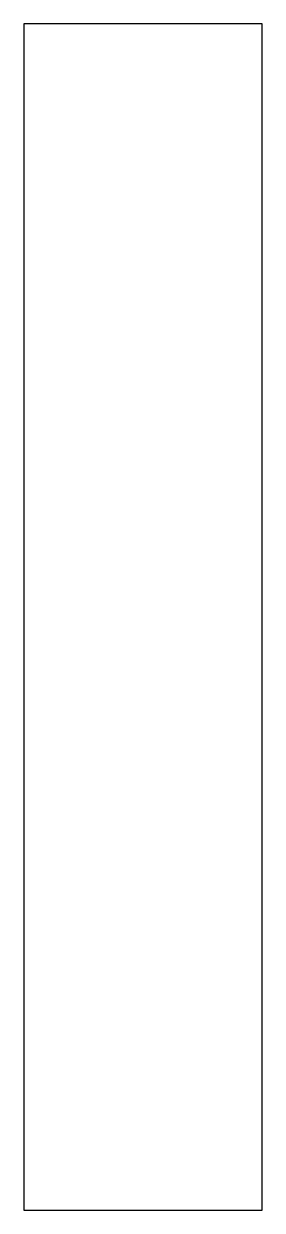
# Model space of a CAD drawing. Header units: millimetres. Extents: x -100 to 101, y -1010 to -10.
import ezdxf

# ---------------------------------------------------------------- set-up
doc = ezdxf.new("R2010")
doc.units = ezdxf.units.MM
doc.layers.get('0').update_dxf_attribs({"linetype": 'CONTINUOUS'})

msp = doc.modelspace()

# ---------------------------------------------------------------- linework, layer by layer
msp.add_lwpolyline([(-100, -1010), (101.4, -1010), (101.4, -10), (-100, -10)], close=True)

doc.saveas('drawing.dxf')
